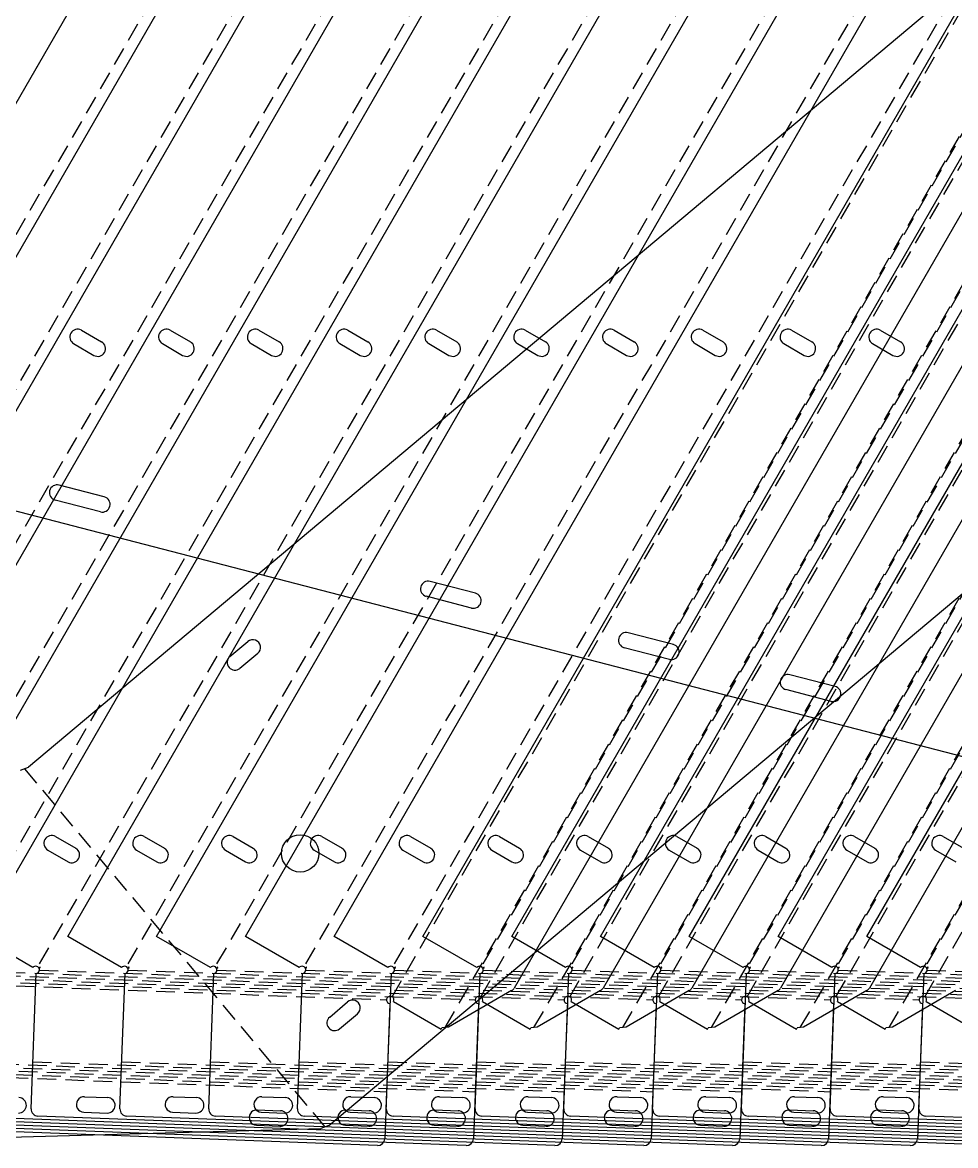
# Model space of a CAD drawing. Extents: x 5 to 1801, y 5 to 2754.
# Drawn here: x 213.5 to 612.7, y 5 to 485.2 of the extents above; entities that cross this region are included whole.
import ezdxf

# ---------------------------------------------------------------- set-up
doc = ezdxf.new("R2010")
doc.units = 0
doc.linetypes.add('DASHED', pattern=[12, 8, -4])
for name, color, linetype in [('SMARTNEST_SHEET_10_GEOMETRY', 7, 'CONTINUOUS'), ('SMARTNEST_SHEET_11_GEOMETRY', 7, 'CONTINUOUS'), ('SMARTNEST_SHEET_12_GEOMETRY', 7, 'CONTINUOUS'), ('SMARTNEST_SHEET_13_GEOMETRY', 7, 'CONTINUOUS'), ('SMARTNEST_SHEET_14_GEOMETRY', 7, 'CONTINUOUS'), ('SMARTNEST_SHEET_15_GEOMETRY', 7, 'CONTINUOUS'), ('SMARTNEST_SHEET_16_GEOMETRY', 7, 'CONTINUOUS'), ('SMARTNEST_SHEET_17_GEOMETRY', 7, 'CONTINUOUS'), ('SMARTNEST_SHEET_18_GEOMETRY', 7, 'CONTINUOUS'), ('SMARTNEST_SHEET_19_GEOMETRY', 7, 'CONTINUOUS'), ('SMARTNEST_SHEET_1_BEND', 3, 'DASHED'), ('SMARTNEST_SHEET_1_GEOMETRY', 7, 'CONTINUOUS'), ('SMARTNEST_SHEET_20_GEOMETRY', 7, 'CONTINUOUS'), ('SMARTNEST_SHEET_21_GEOMETRY', 7, 'CONTINUOUS'), ('SMARTNEST_SHEET_22_GEOMETRY', 7, 'CONTINUOUS'), ('SMARTNEST_SHEET_23_GEOMETRY', 7, 'CONTINUOUS'), ('SMARTNEST_SHEET_24_GEOMETRY', 7, 'CONTINUOUS'), ('SMARTNEST_SHEET_25_GEOMETRY', 7, 'CONTINUOUS'), ('SMARTNEST_SHEET_26_BEND', 3, 'DASHED'), ('SMARTNEST_SHEET_26_GEOMETRY', 7, 'CONTINUOUS'), ('SMARTNEST_SHEET_27_BEND', 3, 'DASHED'), ('SMARTNEST_SHEET_27_GEOMETRY', 7, 'CONTINUOUS'), ('SMARTNEST_SHEET_28_BEND', 3, 'DASHED'), ('SMARTNEST_SHEET_28_GEOMETRY', 7, 'CONTINUOUS'), ('SMARTNEST_SHEET_29_BEND', 3, 'DASHED'), ('SMARTNEST_SHEET_29_GEOMETRY', 7, 'CONTINUOUS'), ('SMARTNEST_SHEET_2_GEOMETRY', 7, 'CONTINUOUS'), ('SMARTNEST_SHEET_30_BEND', 3, 'DASHED'), ('SMARTNEST_SHEET_30_GEOMETRY', 7, 'CONTINUOUS'), ('SMARTNEST_SHEET_3_GEOMETRY', 7, 'CONTINUOUS'), ('SMARTNEST_SHEET_4_GEOMETRY', 7, 'CONTINUOUS'), ('SMARTNEST_SHEET_5_GEOMETRY', 7, 'CONTINUOUS'), ('SMARTNEST_SHEET_6_GEOMETRY', 7, 'CONTINUOUS'), ('SMARTNEST_SHEET_7_GEOMETRY', 7, 'CONTINUOUS'), ('SMARTNEST_SHEET_8_GEOMETRY', 7, 'CONTINUOUS'), ('SMARTNEST_SHEET_9_GEOMETRY', 7, 'CONTINUOUS')]:
    doc.layers.add(name, color=color, linetype=linetype)

msp = doc.modelspace()

# ---------------------------------------------------------------- linework, layer by layer
at = {"layer": 'SMARTNEST_SHEET_10_GEOMETRY', "color": 7, "linetype": 'CONTINUOUS'}
for p, q in [((248.49, 282.35), (229.13, 287.37)), ((246.84, 275.96), (227.48, 280.98)), ((208.36, 276.95), (1257.52, 5)), ((407.25, 241.2), (387.89, 246.22)), ((405.59, 234.81), (386.23, 239.83)), ((491.95, 219.24), (472.59, 224.26)), ((490.29, 212.86), (470.93, 217.87)), ((561.16, 201.3), (541.8, 206.32)), ((559.51, 194.92), (540.15, 199.93))]:
    msp.add_line(p, q, dxfattribs=at)
for centre, start, end in [((228.31, 284.17), 75.4685, 255.4685), ((247.67, 279.15), 255.4685, 75.4685), ((387.06, 243.02), 75.4685, 255.4685), ((406.42, 238), 255.4685, 75.4685), ((471.76, 221.07), 75.4685, 255.4685), ((491.12, 216.05), 255.4685, 75.4685), ((540.97, 203.13), 75.4685, 255.4685), ((560.33, 198.11), 255.4685, 75.4685)]:
    msp.add_arc(centre, 3.3, start, end, dxfattribs=at)
at = {"layer": 'SMARTNEST_SHEET_11_GEOMETRY', "color": 7, "linetype": 'CONTINUOUS'}
for p, q in [((248.49, 282.35), (229.13, 287.37)), ((246.84, 275.96), (227.48, 280.98)), ((208.36, 276.95), (1257.52, 5)), ((407.25, 241.2), (387.89, 246.22)), ((405.59, 234.81), (386.23, 239.83)), ((491.95, 219.24), (472.59, 224.26)), ((490.29, 212.86), (470.93, 217.87)), ((561.16, 201.3), (541.8, 206.32)), ((559.51, 194.92), (540.15, 199.93))]:
    msp.add_line(p, q, dxfattribs=at)
for centre, start, end in [((228.31, 284.17), 75.4685, 255.4685), ((247.67, 279.15), 255.4685, 75.4685), ((387.06, 243.02), 75.4685, 255.4685), ((406.42, 238), 255.4685, 75.4685), ((471.76, 221.07), 75.4685, 255.4685), ((491.12, 216.05), 255.4685, 75.4685), ((540.97, 203.13), 75.4685, 255.4685), ((560.33, 198.11), 255.4685, 75.4685)]:
    msp.add_arc(centre, 3.3, start, end, dxfattribs=at)
at = {"layer": 'SMARTNEST_SHEET_12_GEOMETRY', "color": 7, "linetype": 'CONTINUOUS'}
for p, q in [((248.49, 282.35), (229.13, 287.37)), ((246.84, 275.96), (227.48, 280.98)), ((208.36, 276.95), (1257.52, 5)), ((407.25, 241.2), (387.89, 246.22)), ((405.59, 234.81), (386.23, 239.83)), ((491.95, 219.24), (472.59, 224.26)), ((490.29, 212.86), (470.93, 217.87)), ((561.16, 201.3), (541.8, 206.32)), ((559.51, 194.92), (540.15, 199.93))]:
    msp.add_line(p, q, dxfattribs=at)
for centre, start, end in [((228.31, 284.17), 75.4685, 255.4685), ((247.67, 279.15), 255.4685, 75.4685), ((387.06, 243.02), 75.4685, 255.4685), ((406.42, 238), 255.4685, 75.4685), ((471.76, 221.07), 75.4685, 255.4685), ((491.12, 216.05), 255.4685, 75.4685), ((540.97, 203.13), 75.4685, 255.4685), ((560.33, 198.11), 255.4685, 75.4685)]:
    msp.add_arc(centre, 3.3, start, end, dxfattribs=at)
at = {"layer": 'SMARTNEST_SHEET_13_GEOMETRY', "color": 7, "linetype": 'CONTINUOUS'}
for p, q in [((248.49, 282.35), (229.13, 287.37)), ((246.84, 275.96), (227.48, 280.98)), ((208.36, 276.95), (1257.52, 5)), ((407.25, 241.2), (387.89, 246.22)), ((405.59, 234.81), (386.23, 239.83)), ((491.95, 219.24), (472.59, 224.26)), ((490.29, 212.86), (470.93, 217.87)), ((561.16, 201.3), (541.8, 206.32)), ((559.51, 194.92), (540.15, 199.93))]:
    msp.add_line(p, q, dxfattribs=at)
for centre, start, end in [((228.31, 284.17), 75.4685, 255.4685), ((247.67, 279.15), 255.4685, 75.4685), ((387.06, 243.02), 75.4685, 255.4685), ((406.42, 238), 255.4685, 75.4685), ((471.76, 221.07), 75.4685, 255.4685), ((491.12, 216.05), 255.4685, 75.4685), ((540.97, 203.13), 75.4685, 255.4685), ((560.33, 198.11), 255.4685, 75.4685)]:
    msp.add_arc(centre, 3.3, start, end, dxfattribs=at)
at = {"layer": 'SMARTNEST_SHEET_14_GEOMETRY', "color": 7, "linetype": 'CONTINUOUS'}
for p, q in [((248.49, 282.35), (229.13, 287.37)), ((246.84, 275.96), (227.48, 280.98)), ((208.36, 276.95), (1257.52, 5)), ((407.25, 241.2), (387.89, 246.22)), ((405.59, 234.81), (386.23, 239.83)), ((491.95, 219.24), (472.59, 224.26)), ((490.29, 212.86), (470.93, 217.87)), ((561.16, 201.3), (541.8, 206.32)), ((559.51, 194.92), (540.15, 199.93))]:
    msp.add_line(p, q, dxfattribs=at)
for centre, start, end in [((228.31, 284.17), 75.4685, 255.4685), ((247.67, 279.15), 255.4685, 75.4685), ((387.06, 243.02), 75.4685, 255.4685), ((406.42, 238), 255.4685, 75.4685), ((471.76, 221.07), 75.4685, 255.4685), ((491.12, 216.05), 255.4685, 75.4685), ((540.97, 203.13), 75.4685, 255.4685), ((560.33, 198.11), 255.4685, 75.4685)]:
    msp.add_arc(centre, 3.3, start, end, dxfattribs=at)
at = {"layer": 'SMARTNEST_SHEET_15_GEOMETRY', "color": 7, "linetype": 'CONTINUOUS'}
for p, q in [((248.49, 282.35), (229.13, 287.37)), ((246.84, 275.96), (227.48, 280.98)), ((208.36, 276.95), (1257.52, 5)), ((407.25, 241.2), (387.89, 246.22)), ((405.59, 234.81), (386.23, 239.83)), ((491.95, 219.24), (472.59, 224.26)), ((490.29, 212.86), (470.93, 217.87)), ((561.16, 201.3), (541.8, 206.32)), ((559.51, 194.92), (540.15, 199.93))]:
    msp.add_line(p, q, dxfattribs=at)
for centre, start, end in [((228.31, 284.17), 75.4685, 255.4685), ((247.67, 279.15), 255.4685, 75.4685), ((387.06, 243.02), 75.4685, 255.4685), ((406.42, 238), 255.4685, 75.4685), ((471.76, 221.07), 75.4685, 255.4685), ((491.12, 216.05), 255.4685, 75.4685), ((540.97, 203.13), 75.4685, 255.4685), ((560.33, 198.11), 255.4685, 75.4685)]:
    msp.add_arc(centre, 3.3, start, end, dxfattribs=at)
at = {"layer": 'SMARTNEST_SHEET_16_GEOMETRY', "color": 7, "linetype": 'CONTINUOUS'}
for p, q in [((248.49, 282.35), (229.13, 287.37)), ((246.84, 275.96), (227.48, 280.98)), ((208.36, 276.95), (1257.52, 5)), ((407.25, 241.2), (387.89, 246.22)), ((405.59, 234.81), (386.23, 239.83)), ((491.95, 219.24), (472.59, 224.26)), ((490.29, 212.86), (470.93, 217.87)), ((561.16, 201.3), (541.8, 206.32)), ((559.51, 194.92), (540.15, 199.93))]:
    msp.add_line(p, q, dxfattribs=at)
for centre, start, end in [((228.31, 284.17), 75.4685, 255.4685), ((247.67, 279.15), 255.4685, 75.4685), ((387.06, 243.02), 75.4685, 255.4685), ((406.42, 238), 255.4685, 75.4685), ((471.76, 221.07), 75.4685, 255.4685), ((491.12, 216.05), 255.4685, 75.4685), ((540.97, 203.13), 75.4685, 255.4685), ((560.33, 198.11), 255.4685, 75.4685)]:
    msp.add_arc(centre, 3.3, start, end, dxfattribs=at)
at = {"layer": 'SMARTNEST_SHEET_17_GEOMETRY', "color": 7, "linetype": 'CONTINUOUS'}
for p, q in [((248.49, 282.35), (229.13, 287.37)), ((246.84, 275.96), (227.48, 280.98)), ((208.36, 276.95), (1257.52, 5)), ((407.25, 241.2), (387.89, 246.22)), ((405.59, 234.81), (386.23, 239.83)), ((491.95, 219.24), (472.59, 224.26)), ((490.29, 212.86), (470.93, 217.87)), ((561.16, 201.3), (541.8, 206.32)), ((559.51, 194.92), (540.15, 199.93))]:
    msp.add_line(p, q, dxfattribs=at)
for centre, start, end in [((228.31, 284.17), 75.4685, 255.4685), ((247.67, 279.15), 255.4685, 75.4685), ((387.06, 243.02), 75.4685, 255.4685), ((406.42, 238), 255.4685, 75.4685), ((471.76, 221.07), 75.4685, 255.4685), ((491.12, 216.05), 255.4685, 75.4685), ((540.97, 203.13), 75.4685, 255.4685), ((560.33, 198.11), 255.4685, 75.4685)]:
    msp.add_arc(centre, 3.3, start, end, dxfattribs=at)
at = {"layer": 'SMARTNEST_SHEET_18_GEOMETRY', "color": 7, "linetype": 'CONTINUOUS'}
for p, q in [((248.49, 282.35), (229.13, 287.37)), ((246.84, 275.96), (227.48, 280.98)), ((208.36, 276.95), (1257.52, 5)), ((407.25, 241.2), (387.89, 246.22)), ((405.59, 234.81), (386.23, 239.83)), ((491.95, 219.24), (472.59, 224.26)), ((490.29, 212.86), (470.93, 217.87)), ((561.16, 201.3), (541.8, 206.32)), ((559.51, 194.92), (540.15, 199.93))]:
    msp.add_line(p, q, dxfattribs=at)
for centre, start, end in [((228.31, 284.17), 75.4685, 255.4685), ((247.67, 279.15), 255.4685, 75.4685), ((387.06, 243.02), 75.4685, 255.4685), ((406.42, 238), 255.4685, 75.4685), ((471.76, 221.07), 75.4685, 255.4685), ((491.12, 216.05), 255.4685, 75.4685), ((540.97, 203.13), 75.4685, 255.4685), ((560.33, 198.11), 255.4685, 75.4685)]:
    msp.add_arc(centre, 3.3, start, end, dxfattribs=at)
at = {"layer": 'SMARTNEST_SHEET_19_GEOMETRY', "color": 7, "linetype": 'CONTINUOUS'}
for p, q in [((248.49, 282.35), (229.13, 287.37)), ((246.84, 275.96), (227.48, 280.98)), ((208.36, 276.95), (1257.52, 5)), ((407.25, 241.2), (387.89, 246.22)), ((405.59, 234.81), (386.23, 239.83)), ((491.95, 219.24), (472.59, 224.26)), ((490.29, 212.86), (470.93, 217.87)), ((561.16, 201.3), (541.8, 206.32)), ((559.51, 194.92), (540.15, 199.93))]:
    msp.add_line(p, q, dxfattribs=at)
for centre, start, end in [((228.31, 284.17), 75.4685, 255.4685), ((247.67, 279.15), 255.4685, 75.4685), ((387.06, 243.02), 75.4685, 255.4685), ((406.42, 238), 255.4685, 75.4685), ((471.76, 221.07), 75.4685, 255.4685), ((491.12, 216.05), 255.4685, 75.4685), ((540.97, 203.13), 75.4685, 255.4685), ((560.33, 198.11), 255.4685, 75.4685)]:
    msp.add_arc(centre, 3.3, start, end, dxfattribs=at)
at = {"layer": 'SMARTNEST_SHEET_1_BEND', "color": 7, "linetype": 'DASHED'}
for p, q in [((514.69, 920.96), (30.01, 81.46)), ((552.67, 920.96), (67.99, 81.46)), ((590.65, 920.96), (105.97, 81.46)), ((628.64, 920.96), (143.95, 81.46)), ((666.62, 920.96), (181.93, 81.46)), ((704.6, 920.96), (219.91, 81.46)), ((742.58, 920.96), (257.9, 81.46)), ((780.56, 920.96), (295.88, 81.46)), ((818.54, 920.96), (333.86, 81.46)), ((856.53, 920.96), (371.84, 81.46)), ((894.51, 920.96), (409.82, 81.46)), ((932.49, 920.96), (447.81, 81.46)), ((970.47, 920.96), (485.79, 81.46)), ((1008.45, 920.96), (523.77, 81.46)), ((1046.44, 920.96), (561.75, 81.46)), ((1084.42, 920.96), (599.73, 81.46)), ((371.63, 68.63), (856.32, 908.13)), ((409.62, 68.63), (894.3, 908.13)), ((447.6, 68.63), (932.28, 908.13)), ((485.58, 68.63), (970.26, 908.13)), ((523.56, 68.63), (1008.25, 908.13)), ((561.54, 68.63), (1046.23, 908.13)), ((599.52, 68.63), (1084.21, 908.13)), ((394.35, 55.44), (879.14, 895.12)), ((432.33, 55.44), (917.12, 895.12)), ((470.31, 55.44), (955.1, 895.12)), ((508.3, 55.44), (993.09, 895.12)), ((546.28, 55.44), (1031.07, 895.12)), ((584.26, 55.44), (1069.05, 895.12)), ((30.8, 80.01), (369.23, 67.31)), ((68.79, 80.01), (407.22, 67.31)), ((106.77, 80.01), (445.2, 67.31)), ((144.75, 80.01), (483.18, 67.31)), ((182.73, 80.01), (521.16, 67.31)), ((220.71, 80.01), (559.14, 67.31)), ((258.7, 80.01), (597.13, 67.31)), ((296.68, 80.01), (635.11, 67.31)), ((334.66, 80.01), (673.09, 67.31)), ((372.64, 80.01), (711.07, 67.31)), ((410.62, 80.01), (749.05, 67.31)), ((448.6, 80.01), (787.03, 67.31)), ((486.59, 80.01), (825.02, 67.31)), ((524.57, 80.01), (863, 67.31)), ((562.55, 80.01), (900.98, 67.31)), ((600.53, 80.01), (938.96, 67.31)), ((28.05, 40.82), (369.22, 28.01)), ((66.04, 40.82), (407.2, 28.01)), ((104.02, 40.82), (445.18, 28.01)), ((142, 40.82), (483.17, 28.01)), ((179.98, 40.82), (521.15, 28.01)), ((217.96, 40.82), (559.13, 28.01)), ((255.94, 40.82), (597.11, 28.01)), ((293.93, 40.82), (635.09, 28.01)), ((331.91, 40.82), (673.07, 28.01)), ((369.89, 40.82), (711.06, 28.01)), ((407.87, 40.82), (749.04, 28.01)), ((445.85, 40.82), (787.02, 28.01)), ((483.84, 40.82), (825, 28.01)), ((521.82, 40.82), (862.98, 28.01)), ((559.8, 40.82), (900.97, 28.01)), ((597.78, 40.82), (938.95, 28.01))]:
    msp.add_line(p, q, dxfattribs=at)
at = {"layer": 'SMARTNEST_SHEET_1_GEOMETRY', "color": 7, "linetype": 'CONTINUOUS'}
for p, q in [((5, 94.42), (490.79, 935.83)), ((42.98, 94.42), (528.77, 935.83)), ((80.96, 94.42), (566.75, 935.83)), ((118.95, 94.42), (604.74, 935.83)), ((156.93, 94.42), (642.72, 935.83)), ((194.91, 94.42), (680.7, 935.83)), ((232.89, 94.42), (718.68, 935.83)), ((270.87, 94.42), (756.66, 935.83)), ((308.85, 94.42), (794.65, 935.83)), ((346.84, 94.42), (832.63, 935.83)), ((384.82, 94.42), (870.61, 935.83)), ((422.8, 94.42), (908.59, 935.83)), ((460.78, 94.42), (946.57, 935.83)), ((498.76, 94.42), (984.55, 935.83)), ((536.75, 94.42), (1022.54, 935.83)), ((574.73, 94.42), (1060.52, 935.83)), ((889.62, 879), (423.88, 72.32)), ((927.6, 879), (461.86, 72.32)), ((965.59, 879), (499.85, 72.32)), ((1003.57, 879), (537.83, 72.32)), ((1041.55, 879), (575.81, 72.32)), ((238.68, 353.59), (247.34, 348.59)), ((276.66, 353.59), (285.32, 348.59)), ((314.64, 353.59), (323.3, 348.59)), ((352.62, 353.59), (361.28, 348.59)), ((390.6, 353.59), (399.26, 348.59)), ((428.58, 353.59), (437.25, 348.59)), ((466.57, 353.59), (475.23, 348.59)), ((504.55, 353.59), (513.21, 348.59)), ((542.53, 353.59), (551.19, 348.59)), ((580.51, 353.59), (589.17, 348.59)), ((235.38, 347.87), (244.04, 342.87)), ((273.36, 347.87), (282.02, 342.87)), ((311.34, 347.87), (320, 342.87)), ((349.32, 347.87), (357.98, 342.87)), ((387.3, 347.87), (395.96, 342.87)), ((425.28, 347.87), (433.95, 342.87)), ((463.27, 347.87), (471.93, 342.87)), ((501.25, 347.87), (509.91, 342.87)), ((539.23, 347.87), (547.89, 342.87)), ((577.21, 347.87), (585.87, 342.87)), ((248.49, 282.35), (229.13, 287.37)), ((246.84, 275.96), (227.48, 280.98)), ((208.36, 276.95), (1257.52, 5)), ((407.25, 241.2), (387.89, 246.22)), ((405.59, 234.81), (386.23, 239.83)), ((491.95, 219.24), (472.59, 224.26)), ((490.29, 212.86), (470.93, 217.87)), ((561.16, 201.3), (541.8, 206.32)), ((559.51, 194.92), (540.15, 199.93)), ((227.62, 137.08), (236.28, 132.08)), ((265.6, 137.08), (274.26, 132.08)), ((303.58, 137.08), (312.25, 132.08)), ((341.57, 137.08), (350.23, 132.08)), ((379.55, 137.08), (388.21, 132.08)), ((417.53, 137.08), (426.19, 132.08)), ((455.51, 137.08), (464.17, 132.08)), ((493.49, 137.08), (502.15, 132.08)), ((531.48, 137.08), (540.14, 132.08)), ((569.46, 137.08), (578.12, 132.08)), ((607.44, 137.08), (616.1, 132.08)), ((224.32, 131.36), (232.98, 126.36)), ((262.3, 131.36), (270.96, 126.36)), ((300.28, 131.36), (308.95, 126.36)), ((338.27, 131.36), (346.93, 126.36)), ((376.25, 131.36), (384.91, 126.36)), ((414.23, 131.36), (422.89, 126.36)), ((452.21, 131.36), (460.87, 126.36)), ((490.19, 131.36), (498.85, 126.36)), ((528.18, 131.36), (536.84, 126.36)), ((566.16, 131.36), (574.82, 126.36)), ((604.14, 131.36), (612.8, 126.36)), ((217.92, 81.14), (194.91, 94.42)), ((255.9, 81.14), (232.89, 94.42)), ((293.88, 81.14), (270.87, 94.42)), ((331.86, 81.14), (308.85, 94.42)), ((369.85, 81.14), (346.84, 94.42)), ((407.83, 81.14), (384.82, 94.42)), ((445.81, 81.14), (422.8, 94.42)), ((483.79, 81.14), (460.78, 94.42)), ((521.77, 81.14), (498.76, 94.42)), ((559.75, 81.14), (536.75, 94.42)), ((597.74, 81.14), (574.73, 94.42)), ((217.21, 20.7), (219.38, 78.49)), ((221.08, 81.2), (220.43, 80.98)), ((220.59, 80.7), (221.11, 81.13)), ((255.19, 20.7), (257.36, 78.49)), ((259.06, 81.2), (258.41, 80.98)), ((258.57, 80.7), (259.09, 81.13)), ((293.17, 20.7), (295.34, 78.49)), ((297.04, 81.2), (296.39, 80.98)), ((296.55, 80.7), (297.07, 81.13)), ((331.15, 20.7), (333.32, 78.49)), ((335.02, 81.2), (334.38, 80.98)), ((334.53, 80.7), (335.06, 81.13)), ((369.13, 20.7), (371.3, 78.49)), ((373, 81.2), (372.36, 80.98)), ((372.51, 80.7), (373.04, 81.13)), ((407.12, 20.7), (409.29, 78.49)), ((410.98, 81.2), (410.34, 80.98)), ((410.49, 80.7), (411.02, 81.13)), ((445.1, 20.7), (447.27, 78.49)), ((448.97, 81.2), (448.32, 80.98)), ((448.48, 80.7), (449, 81.13)), ((483.08, 20.7), (485.25, 78.49)), ((486.95, 81.2), (486.3, 80.98)), ((486.46, 80.7), (486.98, 81.13)), ((521.06, 20.7), (523.23, 78.49)), ((524.93, 81.2), (524.28, 80.98)), ((524.44, 80.7), (524.97, 81.13)), ((559.04, 20.7), (561.21, 78.49)), ((562.91, 81.2), (562.27, 80.98)), ((562.42, 80.7), (562.95, 81.13)), ((597.03, 20.7), (599.2, 78.49)), ((600.89, 81.2), (600.25, 80.98)), ((600.4, 80.7), (600.93, 81.13)), ((422.78, 71.22), (395.77, 55.62)), ((460.77, 71.22), (433.75, 55.62)), ((498.75, 71.22), (471.73, 55.62)), ((536.73, 71.22), (509.71, 55.62)), ((574.71, 71.22), (547.69, 55.62)), ((612.69, 71.22), (585.68, 55.62)), ((370.63, 65.66), (368.46, 7.89)), ((372.28, 66.57), (392.67, 54.8)), ((408.62, 65.66), (406.45, 7.89)), ((410.27, 66.57), (430.65, 54.8)), ((446.6, 65.66), (444.43, 7.89)), ((448.25, 66.57), (468.64, 54.8)), ((484.58, 65.66), (482.41, 7.89)), ((486.23, 66.57), (506.62, 54.8)), ((522.56, 65.66), (520.39, 7.89)), ((524.21, 66.57), (544.6, 54.8)), ((560.54, 65.66), (558.37, 7.89)), ((562.19, 66.57), (582.58, 54.8)), ((598.52, 65.66), (596.36, 7.89)), ((600.17, 66.57), (620.56, 54.8)), ((392.67, 54.8), (392.93, 55.26)), ((395.77, 55.62), (392.93, 55.26)), ((430.65, 54.8), (430.92, 55.26)), ((433.75, 55.62), (430.92, 55.26)), ((468.64, 54.8), (468.9, 55.26)), ((471.73, 55.62), (468.9, 55.26)), ((506.62, 54.8), (506.88, 55.26)), ((509.71, 55.62), (506.88, 55.26)), ((544.6, 54.8), (544.86, 55.26)), ((547.69, 55.62), (544.86, 55.26)), ((582.58, 54.8), (582.84, 55.26)), ((585.68, 55.62), (582.84, 55.26)), ((239.96, 25.87), (249.95, 25.5)), ((277.94, 25.87), (287.93, 25.5)), ((315.92, 25.87), (325.92, 25.5)), ((353.9, 25.87), (363.9, 25.5)), ((391.89, 25.87), (401.88, 25.5)), ((429.87, 25.87), (439.86, 25.5)), ((467.85, 25.87), (477.84, 25.5)), ((505.83, 25.87), (515.82, 25.5)), ((543.81, 25.87), (553.81, 25.5)), ((581.8, 25.87), (591.79, 25.5)), ((239.71, 19.28), (249.7, 18.9)), ((277.69, 19.28), (287.69, 18.9)), ((313.89, 20.24), (323.88, 19.87)), ((315.67, 19.28), (325.67, 18.9)), ((351.87, 20.24), (361.86, 19.87)), ((353.66, 19.28), (363.65, 18.9)), ((389.85, 20.24), (399.85, 19.87)), ((391.64, 19.28), (401.63, 18.9)), ((427.84, 20.24), (437.83, 19.87)), ((429.62, 19.28), (439.61, 18.9)), ((465.82, 20.24), (475.81, 19.87)), ((467.6, 19.28), (477.6, 18.9)), ((503.8, 20.24), (513.79, 19.87)), ((505.58, 19.28), (515.58, 18.9)), ((541.78, 20.24), (551.77, 19.87)), ((543.57, 19.28), (553.56, 18.9)), ((579.76, 20.24), (589.76, 19.87)), ((581.55, 19.28), (591.54, 18.9)), ((365.35, 5), (30.18, 17.59)), ((403.34, 5), (68.17, 17.59)), ((441.32, 5), (106.15, 17.59)), ((479.3, 5), (144.13, 17.59)), ((517.28, 5), (182.11, 17.59)), ((555.26, 5), (220.09, 17.59)), ((593.25, 5), (258.07, 17.59)), ((631.23, 5), (296.06, 17.59)), ((669.21, 5), (334.04, 17.59)), ((707.19, 5), (372.02, 17.59)), ((745.17, 5), (410, 17.59)), ((783.15, 5), (447.98, 17.59)), ((821.14, 5), (485.97, 17.59)), ((859.12, 5), (523.95, 17.59)), ((897.1, 5), (561.93, 17.59)), ((935.08, 5), (599.91, 17.59)), ((313.64, 13.65), (323.64, 13.27)), ((351.62, 13.65), (361.62, 13.27)), ((389.61, 13.65), (399.6, 13.27)), ((427.59, 13.65), (437.58, 13.27)), ((465.57, 13.65), (475.56, 13.27)), ((503.55, 13.65), (513.54, 13.27)), ((541.53, 13.65), (551.53, 13.27)), ((579.51, 13.65), (589.51, 13.27))]:
    msp.add_line(p, q, dxfattribs=at)
for points in [[(220.43, 80.98), (220.08, 81.34), (219.66, 81.57), (219.19, 81.67), (218.69, 81.62)], [(258.41, 80.98), (258.07, 81.34), (257.64, 81.57), (257.17, 81.67), (256.68, 81.62)], [(296.39, 80.98), (296.05, 81.34), (295.63, 81.57), (295.16, 81.67), (294.66, 81.62)], [(334.38, 80.98), (334.03, 81.34), (333.61, 81.57), (333.14, 81.67), (332.64, 81.62)], [(372.36, 80.98), (372.01, 81.34), (371.59, 81.57), (371.12, 81.67), (370.62, 81.62)], [(410.34, 80.98), (409.99, 81.34), (409.57, 81.57), (409.1, 81.67), (408.6, 81.62)], [(448.32, 80.98), (447.97, 81.34), (447.55, 81.57), (447.08, 81.67), (446.59, 81.62)], [(486.3, 80.98), (485.96, 81.34), (485.54, 81.57), (485.06, 81.67), (484.57, 81.62)], [(524.28, 80.98), (523.94, 81.34), (523.52, 81.57), (523.05, 81.67), (522.55, 81.62)], [(562.27, 80.98), (561.92, 81.34), (561.5, 81.57), (561.03, 81.67), (560.53, 81.62)], [(600.25, 80.98), (599.9, 81.34), (599.48, 81.57), (599.01, 81.67), (598.51, 81.62)], [(220.2, 78.9), (220.51, 79.29), (220.68, 79.74), (220.71, 80.22), (220.59, 80.7)], [(258.18, 78.9), (258.49, 79.29), (258.66, 79.74), (258.69, 80.22), (258.57, 80.7)], [(296.16, 78.9), (296.47, 79.29), (296.64, 79.74), (296.67, 80.22), (296.55, 80.7)], [(334.14, 78.9), (334.45, 79.29), (334.62, 79.74), (334.65, 80.22), (334.53, 80.7)], [(372.13, 78.9), (372.43, 79.29), (372.6, 79.74), (372.63, 80.22), (372.51, 80.7)], [(410.11, 78.9), (410.41, 79.29), (410.59, 79.74), (410.62, 80.22), (410.49, 80.7)], [(448.09, 78.9), (448.4, 79.29), (448.57, 79.74), (448.6, 80.22), (448.48, 80.7)], [(486.07, 78.9), (486.38, 79.29), (486.55, 79.74), (486.58, 80.22), (486.46, 80.7)], [(524.05, 78.9), (524.36, 79.29), (524.53, 79.74), (524.56, 80.22), (524.44, 80.7)], [(562.03, 78.9), (562.34, 79.29), (562.51, 79.74), (562.54, 80.22), (562.42, 80.7)], [(600.02, 78.9), (600.32, 79.29), (600.5, 79.74), (600.52, 80.22), (600.4, 80.7)], [(369.75, 68.42), (369.53, 68.18), (369.37, 67.91), (369.28, 67.62), (369.23, 67.31), (369.25, 66.99), (369.33, 66.69), (369.47, 66.41), (369.66, 66.15)], [(372.38, 67.66), (372.26, 67.96), (372.1, 68.23), (371.89, 68.45), (371.63, 68.63), (371.34, 68.77), (371.04, 68.84), (370.73, 68.85), (370.41, 68.79)], [(407.73, 68.42), (407.51, 68.18), (407.36, 67.91), (407.26, 67.62), (407.22, 67.31), (407.23, 66.99), (407.31, 66.69), (407.45, 66.41), (407.65, 66.15)], [(410.36, 67.66), (410.25, 67.96), (410.08, 68.23), (409.87, 68.45), (409.62, 68.63), (409.33, 68.77), (409.03, 68.84), (408.72, 68.85), (408.4, 68.79)], [(445.71, 68.42), (445.5, 68.18), (445.34, 67.91), (445.24, 67.62), (445.2, 67.31), (445.22, 66.99), (445.29, 66.69), (445.43, 66.41), (445.63, 66.15)], [(448.34, 67.66), (448.23, 67.96), (448.07, 68.23), (447.86, 68.45), (447.6, 68.63), (447.31, 68.77), (447.01, 68.84), (446.7, 68.85), (446.38, 68.79)], [(483.7, 68.42), (483.48, 68.18), (483.32, 67.91), (483.22, 67.62), (483.18, 67.31), (483.2, 66.99), (483.28, 66.69), (483.41, 66.41), (483.61, 66.15)], [(486.33, 67.66), (486.21, 67.96), (486.05, 68.23), (485.84, 68.45), (485.58, 68.63), (485.29, 68.77), (484.99, 68.84), (484.68, 68.85), (484.36, 68.79)], [(521.68, 68.42), (521.46, 68.18), (521.3, 67.91), (521.2, 67.62), (521.16, 67.31), (521.18, 66.99), (521.26, 66.69), (521.39, 66.41), (521.59, 66.15)], [(524.31, 67.66), (524.19, 67.96), (524.03, 68.23), (523.82, 68.45), (523.56, 68.63), (523.27, 68.77), (522.97, 68.84), (522.66, 68.85), (522.34, 68.79)], [(559.66, 68.42), (559.44, 68.18), (559.28, 67.91), (559.18, 67.62), (559.14, 67.31), (559.16, 66.99), (559.24, 66.69), (559.38, 66.41), (559.57, 66.15)], [(562.29, 67.66), (562.17, 67.96), (562.01, 68.23), (561.8, 68.45), (561.54, 68.63), (561.25, 68.77), (560.95, 68.84), (560.64, 68.85), (560.32, 68.79)], [(597.64, 68.42), (597.42, 68.18), (597.27, 67.91), (597.17, 67.62), (597.13, 67.31), (597.14, 66.99), (597.22, 66.69), (597.36, 66.41), (597.56, 66.15)], [(600.27, 67.66), (600.16, 67.96), (599.99, 68.23), (599.78, 68.45), (599.52, 68.63), (599.23, 68.77), (598.93, 68.84), (598.62, 68.85), (598.3, 68.79)]]:
    msp.add_lwpolyline(points, dxfattribs=at)
for centre, radius, start, end in [((237.03, 350.73), 3.3, 60, 240), ((275.01, 350.73), 3.3, 60, 240), ((312.99, 350.73), 3.3, 60, 240), ((350.97, 350.73), 3.3, 60, 240), ((388.95, 350.73), 3.3, 60, 240), ((426.93, 350.73), 3.3, 60, 240), ((464.92, 350.73), 3.3, 60, 240), ((502.9, 350.73), 3.3, 60, 240), ((540.88, 350.73), 3.3, 60, 240), ((578.86, 350.73), 3.3, 60, 240), ((245.69, 345.73), 3.3, 240, 60), ((283.67, 345.73), 3.3, 240, 60), ((321.65, 345.73), 3.3, 240, 60), ((359.63, 345.73), 3.3, 240, 60), ((397.61, 345.73), 3.3, 240, 60), ((435.6, 345.73), 3.3, 240, 60), ((473.58, 345.73), 3.3, 240, 60), ((511.56, 345.73), 3.3, 240, 60), ((549.54, 345.73), 3.3, 240, 60), ((587.52, 345.73), 3.3, 240, 60), ((228.31, 284.17), 3.3, 75.4685, 255.4685), ((247.67, 279.15), 3.3, 255.4685, 75.4685), ((387.06, 243.02), 3.3, 75.4685, 255.4685), ((406.42, 238), 3.3, 255.4685, 75.4685), ((471.76, 221.07), 3.3, 75.4685, 255.4685), ((491.12, 216.05), 3.3, 255.4685, 75.4685), ((540.97, 203.13), 3.3, 75.4685, 255.4685), ((560.33, 198.11), 3.3, 255.4685, 75.4685), ((225.97, 134.22), 3.3, 60, 240), ((263.95, 134.22), 3.3, 60, 240), ((301.93, 134.22), 3.3, 60, 240), ((339.92, 134.22), 3.3, 60, 240), ((377.9, 134.22), 3.3, 60, 240), ((415.88, 134.22), 3.3, 60, 240), ((453.86, 134.22), 3.3, 60, 240), ((491.84, 134.22), 3.3, 60, 240), ((529.83, 134.22), 3.3, 60, 240), ((567.81, 134.22), 3.3, 60, 240), ((605.79, 134.22), 3.3, 60, 240), ((234.63, 129.22), 3.3, 240, 60), ((272.61, 129.22), 3.3, 240, 60), ((310.6, 129.22), 3.3, 240, 60), ((348.58, 129.22), 3.3, 240, 60), ((386.56, 129.22), 3.3, 240, 60), ((424.54, 129.22), 3.3, 240, 60), ((462.52, 129.22), 3.3, 240, 60), ((500.5, 129.22), 3.3, 240, 60), ((538.49, 129.22), 3.3, 240, 60), ((576.47, 129.22), 3.3, 240, 60), ((219.11, 80.07), 1.6, 105.2189, 138.3892), ((219.11, 80.07), 1.6, 279.4608, 312.6311), ((221.09, 81.17), 0.0365, 298.925, 118.925), ((257.1, 80.07), 1.6, 105.2189, 138.3892), ((257.1, 80.07), 1.6, 279.4608, 312.6311), ((259.07, 81.17), 0.0365, 298.925, 118.925), ((295.08, 80.07), 1.6, 105.2189, 138.3892), ((295.08, 80.07), 1.6, 279.4608, 312.6311), ((297.06, 81.17), 0.0365, 298.925, 118.925), ((333.06, 80.07), 1.6, 105.2189, 138.3892), ((333.06, 80.07), 1.6, 279.4608, 312.6311), ((335.04, 81.17), 0.0365, 298.925, 118.925), ((371.04, 80.07), 1.6, 105.2189, 138.3892), ((371.04, 80.07), 1.6, 279.4608, 312.6311), ((373.02, 81.17), 0.0365, 298.925, 118.925), ((409.02, 80.07), 1.6, 105.2189, 138.3892), ((409.02, 80.07), 1.6, 279.4608, 312.6311), ((411, 81.17), 0.0365, 298.925, 118.925), ((447.01, 80.07), 1.6, 105.2189, 138.3892), ((447.01, 80.07), 1.6, 279.4608, 312.6311), ((448.98, 81.17), 0.0365, 298.925, 118.925), ((484.99, 80.07), 1.6, 105.2189, 138.3892), ((484.99, 80.07), 1.6, 279.4608, 312.6311), ((486.97, 81.17), 0.0365, 298.925, 118.925), ((522.97, 80.07), 1.6, 105.2189, 138.3892), ((522.97, 80.07), 1.6, 279.4608, 312.6311), ((524.95, 81.17), 0.0365, 298.925, 118.925), ((560.95, 80.07), 1.6, 105.2189, 138.3892), ((560.95, 80.07), 1.6, 279.4608, 312.6311), ((562.93, 81.17), 0.0365, 298.925, 118.925), ((598.93, 80.07), 1.6, 105.2189, 138.3892), ((598.93, 80.07), 1.6, 279.4608, 312.6311), ((600.91, 81.17), 0.0365, 298.925, 118.925), ((421.28, 73.82), 3, 300, 330), ((459.27, 73.82), 3, 300, 330), ((497.25, 73.82), 3, 300, 330), ((535.23, 73.82), 3, 300, 330), ((573.21, 73.82), 3, 300, 330), ((370.83, 67.25), 1.6, 105.2189, 132.6311), ((370.83, 67.25), 1.6, 335.0251, 14.7811), ((408.82, 67.25), 1.6, 105.2189, 132.6311), ((408.82, 67.25), 1.6, 335.0251, 14.7811), ((446.8, 67.25), 1.6, 105.2189, 132.6311), ((446.8, 67.25), 1.6, 335.0251, 14.7811), ((484.78, 67.25), 1.6, 105.2189, 132.6311), ((484.78, 67.25), 1.6, 335.0251, 14.7811), ((522.76, 67.25), 1.6, 105.2189, 132.6311), ((522.76, 67.25), 1.6, 335.0251, 14.7811), ((560.74, 67.25), 1.6, 105.2189, 132.6311), ((560.74, 67.25), 1.6, 335.0251, 14.7811), ((598.72, 67.25), 1.6, 105.2189, 132.6311), ((598.72, 67.25), 1.6, 335.0251, 14.7811), ((370.83, 67.25), 1.6, 223.0689, 262.8249), ((408.82, 67.25), 1.6, 223.0689, 262.8249), ((446.8, 67.25), 1.6, 223.0689, 262.8249), ((484.78, 67.25), 1.6, 223.0689, 262.8249), ((522.76, 67.25), 1.6, 223.0689, 262.8249), ((560.74, 67.25), 1.6, 223.0689, 262.8249), ((598.72, 67.25), 1.6, 223.0689, 262.8249), ((211.85, 22.2), 3.3, 267.85, 87.85), ((239.84, 22.57), 3.3, 87.85, 267.85), ((249.83, 22.2), 3.3, 267.85, 87.85), ((277.82, 22.57), 3.3, 87.85, 267.85), ((287.81, 22.2), 3.3, 267.85, 87.85), ((315.8, 22.57), 3.3, 87.85, 267.85), ((325.79, 22.2), 3.3, 267.85, 87.85), ((353.78, 22.57), 3.3, 87.85, 267.85), ((363.77, 22.2), 3.3, 267.85, 87.85), ((391.76, 22.57), 3.3, 87.85, 267.85), ((401.76, 22.2), 3.3, 267.85, 87.85), ((429.74, 22.57), 3.3, 87.85, 267.85), ((439.74, 22.2), 3.3, 267.85, 87.85), ((467.73, 22.57), 3.3, 87.85, 267.85), ((477.72, 22.2), 3.3, 267.85, 87.85), ((505.71, 22.57), 3.3, 87.85, 267.85), ((515.7, 22.2), 3.3, 267.85, 87.85), ((543.69, 22.57), 3.3, 87.85, 267.85), ((553.68, 22.2), 3.3, 267.85, 87.85), ((581.67, 22.57), 3.3, 87.85, 267.85), ((591.66, 22.2), 3.3, 267.85, 87.85), ((220.21, 20.58), 3, 177.85, 267.85), ((258.19, 20.58), 3, 177.85, 267.85), ((296.17, 20.58), 3, 177.85, 267.85), ((313.77, 16.95), 3.3, 87.85, 267.85), ((323.76, 16.57), 3.3, 267.85, 87.85), ((334.15, 20.58), 3, 177.85, 267.85), ((351.75, 16.95), 3.3, 87.85, 267.85), ((361.74, 16.57), 3.3, 267.85, 87.85), ((372.13, 20.58), 3, 177.85, 267.85), ((389.73, 16.95), 3.3, 87.85, 267.85), ((399.72, 16.57), 3.3, 267.85, 87.85), ((410.11, 20.58), 3, 177.85, 267.85), ((427.71, 16.95), 3.3, 87.85, 267.85), ((437.7, 16.57), 3.3, 267.85, 87.85), ((448.1, 20.58), 3, 177.85, 267.85), ((465.69, 16.95), 3.3, 87.85, 267.85), ((475.69, 16.57), 3.3, 267.85, 87.85), ((486.08, 20.58), 3, 177.85, 267.85), ((503.68, 16.95), 3.3, 87.85, 267.85), ((513.67, 16.57), 3.3, 267.85, 87.85), ((524.06, 20.58), 3, 177.85, 267.85), ((541.66, 16.95), 3.3, 87.85, 267.85), ((551.65, 16.57), 3.3, 267.85, 87.85), ((562.04, 20.58), 3, 177.85, 267.85), ((579.64, 16.95), 3.3, 87.85, 267.85), ((589.63, 16.57), 3.3, 267.85, 87.85), ((600.02, 20.58), 3, 177.85, 267.85), ((365.47, 8), 3, 267.85, 357.85), ((403.45, 8), 3, 267.85, 357.85), ((441.43, 8), 3, 267.85, 357.85), ((479.41, 8), 3, 267.85, 357.85), ((517.39, 8), 3, 267.85, 357.85), ((555.38, 8), 3, 267.85, 357.85), ((593.36, 8), 3, 267.85, 357.85)]:
    msp.add_arc(centre, radius, start, end, dxfattribs=at)
at = {"layer": 'SMARTNEST_SHEET_20_GEOMETRY', "color": 7, "linetype": 'CONTINUOUS'}
for p, q in [((248.49, 282.35), (229.13, 287.37)), ((246.84, 275.96), (227.48, 280.98)), ((208.36, 276.95), (1257.52, 5)), ((407.25, 241.2), (387.89, 246.22)), ((405.59, 234.81), (386.23, 239.83)), ((491.95, 219.24), (472.59, 224.26)), ((490.29, 212.86), (470.93, 217.87)), ((561.16, 201.3), (541.8, 206.32)), ((559.51, 194.92), (540.15, 199.93))]:
    msp.add_line(p, q, dxfattribs=at)
for centre, start, end in [((228.31, 284.17), 75.4685, 255.4685), ((247.67, 279.15), 255.4685, 75.4685), ((387.06, 243.02), 75.4685, 255.4685), ((406.42, 238), 255.4685, 75.4685), ((471.76, 221.07), 75.4685, 255.4685), ((491.12, 216.05), 255.4685, 75.4685), ((540.97, 203.13), 75.4685, 255.4685), ((560.33, 198.11), 255.4685, 75.4685)]:
    msp.add_arc(centre, 3.3, start, end, dxfattribs=at)
at = {"layer": 'SMARTNEST_SHEET_21_GEOMETRY', "color": 7, "linetype": 'CONTINUOUS'}
for p, q in [((248.49, 282.35), (229.13, 287.37)), ((246.84, 275.96), (227.48, 280.98)), ((208.36, 276.95), (1257.52, 5)), ((407.25, 241.2), (387.89, 246.22)), ((405.59, 234.81), (386.23, 239.83)), ((491.95, 219.24), (472.59, 224.26)), ((490.29, 212.86), (470.93, 217.87)), ((561.16, 201.3), (541.8, 206.32)), ((559.51, 194.92), (540.15, 199.93))]:
    msp.add_line(p, q, dxfattribs=at)
for centre, start, end in [((228.31, 284.17), 75.4685, 255.4685), ((247.67, 279.15), 255.4685, 75.4685), ((387.06, 243.02), 75.4685, 255.4685), ((406.42, 238), 255.4685, 75.4685), ((471.76, 221.07), 75.4685, 255.4685), ((491.12, 216.05), 255.4685, 75.4685), ((540.97, 203.13), 75.4685, 255.4685), ((560.33, 198.11), 255.4685, 75.4685)]:
    msp.add_arc(centre, 3.3, start, end, dxfattribs=at)
at = {"layer": 'SMARTNEST_SHEET_22_GEOMETRY', "color": 7, "linetype": 'CONTINUOUS'}
for p, q in [((248.49, 282.35), (229.13, 287.37)), ((246.84, 275.96), (227.48, 280.98)), ((208.36, 276.95), (1257.52, 5)), ((407.25, 241.2), (387.89, 246.22)), ((405.59, 234.81), (386.23, 239.83)), ((491.95, 219.24), (472.59, 224.26)), ((490.29, 212.86), (470.93, 217.87)), ((561.16, 201.3), (541.8, 206.32)), ((559.51, 194.92), (540.15, 199.93))]:
    msp.add_line(p, q, dxfattribs=at)
for centre, start, end in [((228.31, 284.17), 75.4685, 255.4685), ((247.67, 279.15), 255.4685, 75.4685), ((387.06, 243.02), 75.4685, 255.4685), ((406.42, 238), 255.4685, 75.4685), ((471.76, 221.07), 75.4685, 255.4685), ((491.12, 216.05), 255.4685, 75.4685), ((540.97, 203.13), 75.4685, 255.4685), ((560.33, 198.11), 255.4685, 75.4685)]:
    msp.add_arc(centre, 3.3, start, end, dxfattribs=at)
at = {"layer": 'SMARTNEST_SHEET_23_GEOMETRY', "color": 7, "linetype": 'CONTINUOUS'}
for p, q in [((248.49, 282.35), (229.13, 287.37)), ((246.84, 275.96), (227.48, 280.98)), ((208.36, 276.95), (1257.52, 5)), ((407.25, 241.2), (387.89, 246.22)), ((405.59, 234.81), (386.23, 239.83)), ((491.95, 219.24), (472.59, 224.26)), ((490.29, 212.86), (470.93, 217.87)), ((561.16, 201.3), (541.8, 206.32)), ((559.51, 194.92), (540.15, 199.93))]:
    msp.add_line(p, q, dxfattribs=at)
for centre, start, end in [((228.31, 284.17), 75.4685, 255.4685), ((247.67, 279.15), 255.4685, 75.4685), ((387.06, 243.02), 75.4685, 255.4685), ((406.42, 238), 255.4685, 75.4685), ((471.76, 221.07), 75.4685, 255.4685), ((491.12, 216.05), 255.4685, 75.4685), ((540.97, 203.13), 75.4685, 255.4685), ((560.33, 198.11), 255.4685, 75.4685)]:
    msp.add_arc(centre, 3.3, start, end, dxfattribs=at)
at = {"layer": 'SMARTNEST_SHEET_24_GEOMETRY', "color": 7, "linetype": 'CONTINUOUS'}
for p, q in [((248.49, 282.35), (229.13, 287.37)), ((246.84, 275.96), (227.48, 280.98)), ((208.36, 276.95), (1257.52, 5)), ((407.25, 241.2), (387.89, 246.22)), ((405.59, 234.81), (386.23, 239.83)), ((491.95, 219.24), (472.59, 224.26)), ((490.29, 212.86), (470.93, 217.87)), ((561.16, 201.3), (541.8, 206.32)), ((559.51, 194.92), (540.15, 199.93))]:
    msp.add_line(p, q, dxfattribs=at)
for centre, start, end in [((228.31, 284.17), 75.4685, 255.4685), ((247.67, 279.15), 255.4685, 75.4685), ((387.06, 243.02), 75.4685, 255.4685), ((406.42, 238), 255.4685, 75.4685), ((471.76, 221.07), 75.4685, 255.4685), ((491.12, 216.05), 255.4685, 75.4685), ((540.97, 203.13), 75.4685, 255.4685), ((560.33, 198.11), 255.4685, 75.4685)]:
    msp.add_arc(centre, 3.3, start, end, dxfattribs=at)
at = {"layer": 'SMARTNEST_SHEET_25_GEOMETRY', "color": 7, "linetype": 'CONTINUOUS'}
for p, q in [((248.49, 282.35), (229.13, 287.37)), ((246.84, 275.96), (227.48, 280.98)), ((208.36, 276.95), (1257.52, 5)), ((407.25, 241.2), (387.89, 246.22)), ((405.59, 234.81), (386.23, 239.83)), ((491.95, 219.24), (472.59, 224.26)), ((490.29, 212.86), (470.93, 217.87)), ((561.16, 201.3), (541.8, 206.32)), ((559.51, 194.92), (540.15, 199.93))]:
    msp.add_line(p, q, dxfattribs=at)
for centre, start, end in [((228.31, 284.17), 75.4685, 255.4685), ((247.67, 279.15), 255.4685, 75.4685), ((387.06, 243.02), 75.4685, 255.4685), ((406.42, 238), 255.4685, 75.4685), ((471.76, 221.07), 75.4685, 255.4685), ((491.12, 216.05), 255.4685, 75.4685), ((540.97, 203.13), 75.4685, 255.4685), ((560.33, 198.11), 255.4685, 75.4685)]:
    msp.add_arc(centre, 3.3, start, end, dxfattribs=at)
at = {"layer": 'SMARTNEST_SHEET_26_BEND', "color": 7, "linetype": 'DASHED'}
msp.add_line((214.32, 166.14), (342.88, 12.93), dxfattribs=at)
at = {"layer": 'SMARTNEST_SHEET_26_GEOMETRY', "color": 7, "linetype": 'CONTINUOUS'}
for p, q in [((1288.47, 1066.68), (216.01, 166.78)), ((344.56, 13.57), (1417.03, 913.48)), ((302.27, 214.1), (309.93, 220.53)), ((306.51, 209.05), (314.17, 215.47)), ((212.63, 165.5), (216.01, 166.78)), ((344.93, 59.96), (352.59, 66.39)), ((349.17, 54.91), (356.83, 61.33)), ((75.05, 5), (341.19, 12.29)), ((344.56, 13.57), (341.19, 12.29))]:
    msp.add_line(p, q, dxfattribs=at)
msp.add_circle((332.3, 129.91), 8, dxfattribs=at)
for centre, start, end in [((312.05, 218), 310, 130), ((304.39, 211.57), 130, 310), ((354.71, 63.86), 310, 130), ((347.05, 57.43), 130, 310)]:
    msp.add_arc(centre, 3.3, start, end, dxfattribs=at)
at = {"layer": 'SMARTNEST_SHEET_27_BEND', "color": 7, "linetype": 'DASHED'}
msp.add_line((214.32, 166.14), (342.88, 12.93), dxfattribs=at)
at = {"layer": 'SMARTNEST_SHEET_27_GEOMETRY', "color": 7, "linetype": 'CONTINUOUS'}
for p, q in [((1288.47, 1066.68), (216.01, 166.78)), ((344.56, 13.57), (1417.03, 913.48)), ((302.27, 214.1), (309.93, 220.53)), ((306.51, 209.05), (314.17, 215.47)), ((212.63, 165.5), (216.01, 166.78)), ((344.93, 59.96), (352.59, 66.39)), ((349.17, 54.91), (356.83, 61.33)), ((75.05, 5), (341.19, 12.29)), ((344.56, 13.57), (341.19, 12.29))]:
    msp.add_line(p, q, dxfattribs=at)
msp.add_circle((332.3, 129.91), 8, dxfattribs=at)
for centre, start, end in [((312.05, 218), 310, 130), ((304.39, 211.57), 130, 310), ((354.71, 63.86), 310, 130), ((347.05, 57.43), 130, 310)]:
    msp.add_arc(centre, 3.3, start, end, dxfattribs=at)
at = {"layer": 'SMARTNEST_SHEET_28_BEND', "color": 7, "linetype": 'DASHED'}
msp.add_line((214.32, 166.14), (342.88, 12.93), dxfattribs=at)
at = {"layer": 'SMARTNEST_SHEET_28_GEOMETRY', "color": 7, "linetype": 'CONTINUOUS'}
for p, q in [((1288.47, 1066.68), (216.01, 166.78)), ((344.56, 13.57), (1417.03, 913.48)), ((302.27, 214.1), (309.93, 220.53)), ((306.51, 209.05), (314.17, 215.47)), ((212.63, 165.5), (216.01, 166.78)), ((344.93, 59.96), (352.59, 66.39)), ((349.17, 54.91), (356.83, 61.33)), ((75.05, 5), (341.19, 12.29)), ((344.56, 13.57), (341.19, 12.29))]:
    msp.add_line(p, q, dxfattribs=at)
msp.add_circle((332.3, 129.91), 8, dxfattribs=at)
for centre, start, end in [((312.05, 218), 310, 130), ((304.39, 211.57), 130, 310), ((354.71, 63.86), 310, 130), ((347.05, 57.43), 130, 310)]:
    msp.add_arc(centre, 3.3, start, end, dxfattribs=at)
at = {"layer": 'SMARTNEST_SHEET_29_BEND', "color": 7, "linetype": 'DASHED'}
msp.add_line((214.32, 166.14), (342.88, 12.93), dxfattribs=at)
at = {"layer": 'SMARTNEST_SHEET_29_GEOMETRY', "color": 7, "linetype": 'CONTINUOUS'}
for p, q in [((1288.47, 1066.68), (216.01, 166.78)), ((344.56, 13.57), (1417.03, 913.48)), ((302.27, 214.1), (309.93, 220.53)), ((306.51, 209.05), (314.17, 215.47)), ((212.63, 165.5), (216.01, 166.78)), ((344.93, 59.96), (352.59, 66.39)), ((349.17, 54.91), (356.83, 61.33)), ((75.05, 5), (341.19, 12.29)), ((344.56, 13.57), (341.19, 12.29))]:
    msp.add_line(p, q, dxfattribs=at)
msp.add_circle((332.3, 129.91), 8, dxfattribs=at)
for centre, start, end in [((312.05, 218), 310, 130), ((304.39, 211.57), 130, 310), ((354.71, 63.86), 310, 130), ((347.05, 57.43), 130, 310)]:
    msp.add_arc(centre, 3.3, start, end, dxfattribs=at)
at = {"layer": 'SMARTNEST_SHEET_2_GEOMETRY', "color": 7, "linetype": 'CONTINUOUS'}
for p, q in [((248.49, 282.35), (229.13, 287.37)), ((246.84, 275.96), (227.48, 280.98)), ((208.36, 276.95), (1257.52, 5)), ((407.25, 241.2), (387.89, 246.22)), ((405.59, 234.81), (386.23, 239.83)), ((491.95, 219.24), (472.59, 224.26)), ((490.29, 212.86), (470.93, 217.87)), ((561.16, 201.3), (541.8, 206.32)), ((559.51, 194.92), (540.15, 199.93))]:
    msp.add_line(p, q, dxfattribs=at)
for centre, start, end in [((228.31, 284.17), 75.4685, 255.4685), ((247.67, 279.15), 255.4685, 75.4685), ((387.06, 243.02), 75.4685, 255.4685), ((406.42, 238), 255.4685, 75.4685), ((471.76, 221.07), 75.4685, 255.4685), ((491.12, 216.05), 255.4685, 75.4685), ((540.97, 203.13), 75.4685, 255.4685), ((560.33, 198.11), 255.4685, 75.4685)]:
    msp.add_arc(centre, 3.3, start, end, dxfattribs=at)
at = {"layer": 'SMARTNEST_SHEET_30_BEND', "color": 7, "linetype": 'DASHED'}
msp.add_line((214.32, 166.14), (342.88, 12.93), dxfattribs=at)
at = {"layer": 'SMARTNEST_SHEET_30_GEOMETRY', "color": 7, "linetype": 'CONTINUOUS'}
for p, q in [((1288.47, 1066.68), (216.01, 166.78)), ((344.56, 13.57), (1417.03, 913.48)), ((302.27, 214.1), (309.93, 220.53)), ((306.51, 209.05), (314.17, 215.47)), ((212.63, 165.5), (216.01, 166.78)), ((344.93, 59.96), (352.59, 66.39)), ((349.17, 54.91), (356.83, 61.33)), ((75.05, 5), (341.19, 12.29)), ((344.56, 13.57), (341.19, 12.29))]:
    msp.add_line(p, q, dxfattribs=at)
msp.add_circle((332.3, 129.91), 8, dxfattribs=at)
for centre, start, end in [((312.05, 218), 310, 130), ((304.39, 211.57), 130, 310), ((354.71, 63.86), 310, 130), ((347.05, 57.43), 130, 310)]:
    msp.add_arc(centre, 3.3, start, end, dxfattribs=at)
at = {"layer": 'SMARTNEST_SHEET_3_GEOMETRY', "color": 7, "linetype": 'CONTINUOUS'}
for p, q in [((248.49, 282.35), (229.13, 287.37)), ((246.84, 275.96), (227.48, 280.98)), ((208.36, 276.95), (1257.52, 5)), ((407.25, 241.2), (387.89, 246.22)), ((405.59, 234.81), (386.23, 239.83)), ((491.95, 219.24), (472.59, 224.26)), ((490.29, 212.86), (470.93, 217.87)), ((561.16, 201.3), (541.8, 206.32)), ((559.51, 194.92), (540.15, 199.93))]:
    msp.add_line(p, q, dxfattribs=at)
for centre, start, end in [((228.31, 284.17), 75.4685, 255.4685), ((247.67, 279.15), 255.4685, 75.4685), ((387.06, 243.02), 75.4685, 255.4685), ((406.42, 238), 255.4685, 75.4685), ((471.76, 221.07), 75.4685, 255.4685), ((491.12, 216.05), 255.4685, 75.4685), ((540.97, 203.13), 75.4685, 255.4685), ((560.33, 198.11), 255.4685, 75.4685)]:
    msp.add_arc(centre, 3.3, start, end, dxfattribs=at)
at = {"layer": 'SMARTNEST_SHEET_4_GEOMETRY', "color": 7, "linetype": 'CONTINUOUS'}
for p, q in [((248.49, 282.35), (229.13, 287.37)), ((246.84, 275.96), (227.48, 280.98)), ((208.36, 276.95), (1257.52, 5)), ((407.25, 241.2), (387.89, 246.22)), ((405.59, 234.81), (386.23, 239.83)), ((491.95, 219.24), (472.59, 224.26)), ((490.29, 212.86), (470.93, 217.87)), ((561.16, 201.3), (541.8, 206.32)), ((559.51, 194.92), (540.15, 199.93))]:
    msp.add_line(p, q, dxfattribs=at)
for centre, start, end in [((228.31, 284.17), 75.4685, 255.4685), ((247.67, 279.15), 255.4685, 75.4685), ((387.06, 243.02), 75.4685, 255.4685), ((406.42, 238), 255.4685, 75.4685), ((471.76, 221.07), 75.4685, 255.4685), ((491.12, 216.05), 255.4685, 75.4685), ((540.97, 203.13), 75.4685, 255.4685), ((560.33, 198.11), 255.4685, 75.4685)]:
    msp.add_arc(centre, 3.3, start, end, dxfattribs=at)
at = {"layer": 'SMARTNEST_SHEET_5_GEOMETRY', "color": 7, "linetype": 'CONTINUOUS'}
for p, q in [((248.49, 282.35), (229.13, 287.37)), ((246.84, 275.96), (227.48, 280.98)), ((208.36, 276.95), (1257.52, 5)), ((407.25, 241.2), (387.89, 246.22)), ((405.59, 234.81), (386.23, 239.83)), ((491.95, 219.24), (472.59, 224.26)), ((490.29, 212.86), (470.93, 217.87)), ((561.16, 201.3), (541.8, 206.32)), ((559.51, 194.92), (540.15, 199.93))]:
    msp.add_line(p, q, dxfattribs=at)
for centre, start, end in [((228.31, 284.17), 75.4685, 255.4685), ((247.67, 279.15), 255.4685, 75.4685), ((387.06, 243.02), 75.4685, 255.4685), ((406.42, 238), 255.4685, 75.4685), ((471.76, 221.07), 75.4685, 255.4685), ((491.12, 216.05), 255.4685, 75.4685), ((540.97, 203.13), 75.4685, 255.4685), ((560.33, 198.11), 255.4685, 75.4685)]:
    msp.add_arc(centre, 3.3, start, end, dxfattribs=at)
at = {"layer": 'SMARTNEST_SHEET_6_GEOMETRY', "color": 7, "linetype": 'CONTINUOUS'}
for p, q in [((248.49, 282.35), (229.13, 287.37)), ((246.84, 275.96), (227.48, 280.98)), ((208.36, 276.95), (1257.52, 5)), ((407.25, 241.2), (387.89, 246.22)), ((405.59, 234.81), (386.23, 239.83)), ((491.95, 219.24), (472.59, 224.26)), ((490.29, 212.86), (470.93, 217.87)), ((561.16, 201.3), (541.8, 206.32)), ((559.51, 194.92), (540.15, 199.93))]:
    msp.add_line(p, q, dxfattribs=at)
for centre, start, end in [((228.31, 284.17), 75.4685, 255.4685), ((247.67, 279.15), 255.4685, 75.4685), ((387.06, 243.02), 75.4685, 255.4685), ((406.42, 238), 255.4685, 75.4685), ((471.76, 221.07), 75.4685, 255.4685), ((491.12, 216.05), 255.4685, 75.4685), ((540.97, 203.13), 75.4685, 255.4685), ((560.33, 198.11), 255.4685, 75.4685)]:
    msp.add_arc(centre, 3.3, start, end, dxfattribs=at)
at = {"layer": 'SMARTNEST_SHEET_7_GEOMETRY', "color": 7, "linetype": 'CONTINUOUS'}
for p, q in [((248.49, 282.35), (229.13, 287.37)), ((246.84, 275.96), (227.48, 280.98)), ((208.36, 276.95), (1257.52, 5)), ((407.25, 241.2), (387.89, 246.22)), ((405.59, 234.81), (386.23, 239.83)), ((491.95, 219.24), (472.59, 224.26)), ((490.29, 212.86), (470.93, 217.87)), ((561.16, 201.3), (541.8, 206.32)), ((559.51, 194.92), (540.15, 199.93))]:
    msp.add_line(p, q, dxfattribs=at)
for centre, start, end in [((228.31, 284.17), 75.4685, 255.4685), ((247.67, 279.15), 255.4685, 75.4685), ((387.06, 243.02), 75.4685, 255.4685), ((406.42, 238), 255.4685, 75.4685), ((471.76, 221.07), 75.4685, 255.4685), ((491.12, 216.05), 255.4685, 75.4685), ((540.97, 203.13), 75.4685, 255.4685), ((560.33, 198.11), 255.4685, 75.4685)]:
    msp.add_arc(centre, 3.3, start, end, dxfattribs=at)
at = {"layer": 'SMARTNEST_SHEET_8_GEOMETRY', "color": 7, "linetype": 'CONTINUOUS'}
for p, q in [((248.49, 282.35), (229.13, 287.37)), ((246.84, 275.96), (227.48, 280.98)), ((208.36, 276.95), (1257.52, 5)), ((407.25, 241.2), (387.89, 246.22)), ((405.59, 234.81), (386.23, 239.83)), ((491.95, 219.24), (472.59, 224.26)), ((490.29, 212.86), (470.93, 217.87)), ((561.16, 201.3), (541.8, 206.32)), ((559.51, 194.92), (540.15, 199.93))]:
    msp.add_line(p, q, dxfattribs=at)
for centre, start, end in [((228.31, 284.17), 75.4685, 255.4685), ((247.67, 279.15), 255.4685, 75.4685), ((387.06, 243.02), 75.4685, 255.4685), ((406.42, 238), 255.4685, 75.4685), ((471.76, 221.07), 75.4685, 255.4685), ((491.12, 216.05), 255.4685, 75.4685), ((540.97, 203.13), 75.4685, 255.4685), ((560.33, 198.11), 255.4685, 75.4685)]:
    msp.add_arc(centre, 3.3, start, end, dxfattribs=at)
at = {"layer": 'SMARTNEST_SHEET_9_GEOMETRY', "color": 7, "linetype": 'CONTINUOUS'}
for p, q in [((248.49, 282.35), (229.13, 287.37)), ((246.84, 275.96), (227.48, 280.98)), ((208.36, 276.95), (1257.52, 5)), ((407.25, 241.2), (387.89, 246.22)), ((405.59, 234.81), (386.23, 239.83)), ((491.95, 219.24), (472.59, 224.26)), ((490.29, 212.86), (470.93, 217.87)), ((561.16, 201.3), (541.8, 206.32)), ((559.51, 194.92), (540.15, 199.93))]:
    msp.add_line(p, q, dxfattribs=at)
for centre, start, end in [((228.31, 284.17), 75.4685, 255.4685), ((247.67, 279.15), 255.4685, 75.4685), ((387.06, 243.02), 75.4685, 255.4685), ((406.42, 238), 255.4685, 75.4685), ((471.76, 221.07), 75.4685, 255.4685), ((491.12, 216.05), 255.4685, 75.4685), ((540.97, 203.13), 75.4685, 255.4685), ((560.33, 198.11), 255.4685, 75.4685)]:
    msp.add_arc(centre, 3.3, start, end, dxfattribs=at)

doc.saveas('drawing.dxf')
